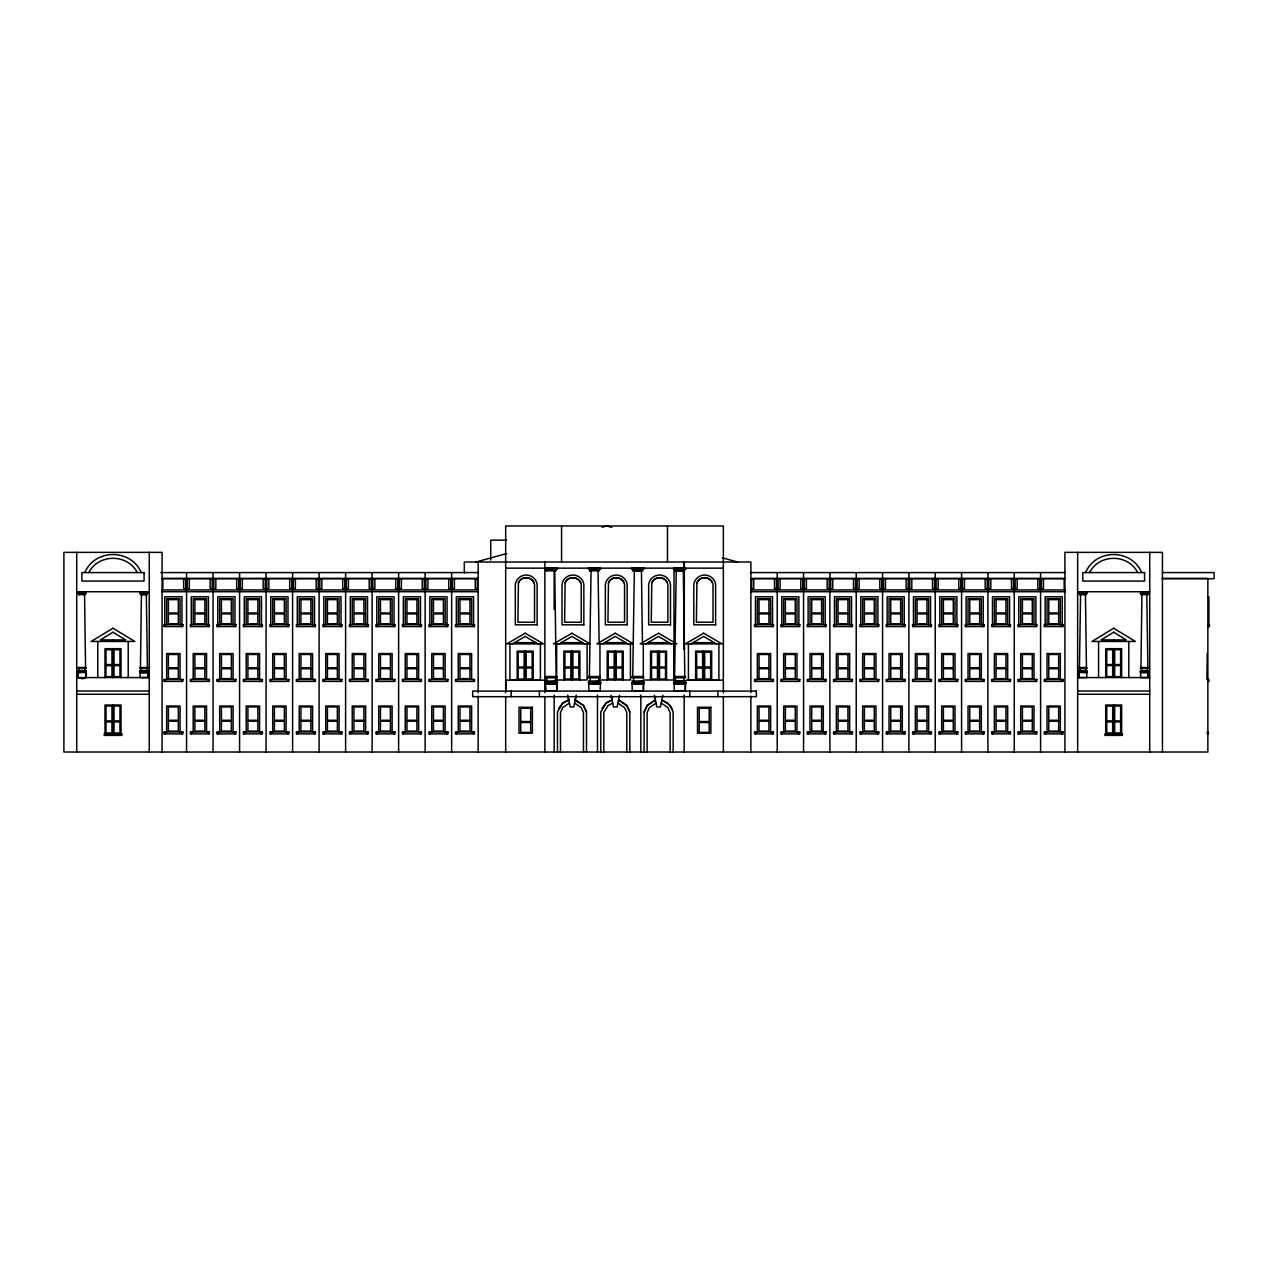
<?xml version="1.0" encoding="UTF-8"?>
<svg xmlns="http://www.w3.org/2000/svg" width="1278" height="1278" viewBox="0 0 1278 1278"><rect width="100%" height="100%" fill="white"/><g stroke="black" fill="none" stroke-linecap="round" stroke-linejoin="round"><path stroke-width="1.5" d="M85.77 677.58C90.243 665.934 65.066 676.286 85.786 671.365C86.664 673.027 87.91 681.733 78.293 677.564L78.054 672.148M77.798 671.829L78.293 670.822M79.092 593.391L79.092 594.621L79.092 593.807M79.14 670.822L79.14 668.378M85.051 670.822L85.051 668.394M545.45 682.085L556.777 681.318L557.512 682.787L544.971 682.771L556.92 682.085M557.144 683.235L556.761 691.11L545.674 691.094L545.339 683.235M545.69 681.302L544.923 683.219M546.92 681.302L546.92 677.787M555.483 681.318L555.483 677.787M588.663 683.235L588.998 691.094L600.101 691.11L600.468 683.235M589.014 682.085L600.101 681.318L600.852 682.787L588.295 682.771L600.245 682.085M589.462 567.895L589.462 569.045L599.478 569.045L599.478 567.895L589.669 567.895L589.701 570.819L589.701 569.653M590.244 681.302L590.26 677.787M598.807 681.318L598.823 677.787M631.987 683.235L632.338 691.094L643.425 691.11L643.793 683.235M632.338 682.085L643.425 681.318L644.176 682.787L631.62 682.771L643.569 682.085M633.584 681.302L633.584 677.787M674.161 683.65L674.225 691.094L685.312 691.11L685.088 681.318L685.312 682.101M685.935 682.787L673.634 682.771L674.225 681.302L685.312 681.318M675.471 681.302L675.471 677.787M684.034 681.318L684.034 677.787M685.679 683.235L685.312 691.11M1086.715 670.822L1086.795 677.58L1079.047 677.564L1078.616 671.829L1079.207 670.822L1086.891 671.365L1086.795 672.771L1079.047 672.436M1079.191 677.564L1079.207 672.755M1079.878 592.816L1079.495 594.558L1079.99 593.807M1079.958 593.327L1079.766 593.935M1080.054 670.822L1080.054 668.378M1085.917 670.822L1085.917 668.394M140.436 667.515L141.427 594.51L146.315 594.494L147.433 667.499M1141.925 594.51L1140.95 667.515M591.059 570.643L589.398 676.509M674.608 676.509L676.238 570.643L683.315 570.659L684.816 676.509M1079.463 667.499L1080.581 594.494L1081.444 594.494M1140.375 593.487L1141.126 592.417L1140.232 593.487M139.685 592.832L140.612 593.583M140.484 592.417L140.772 592.832M146.858 592.992L140.484 592.609L147.018 592.816M147.178 593.583L148.04 592.657M1079.095 592.401L1079.718 593.583M1086.076 592.832L1086.076 593.184M77.75 592.816C80.626 591.458 77.175 595.308 78.182 592.401M78.805 594.621L78.964 592.816M85.275 593.343L85.993 592.353M85.514 592.609L78.597 592.593L85.275 592.657M85.53 592.353L86.137 593.487M546.441 569.317L545.131 569.157L545.179 567.975M557.304 568.726L556.873 569.333M588.391 568.47L589.765 567.608L589.557 569.317M599.478 569.333L599.941 567.496L600.197 569.333M631.54 568.215C634.846 565.691 632.466 571.889 631.747 568.215M643.856 567.975L643.297 569.429M673.73 568.95C673.234 565.419 677.612 570.084 673.666 569.157M684.497 567.895L684.688 569.045L685.391 567.528M685.839 568.726L684.72 567.528M685.407 567.624L685.407 569.333M140.133 670.822L140.053 677.58L147.705 677.564L147.689 670.822L139.781 670.63L148.12 670.63M85.786 672.771L86.457 671.829M1140.647 670.822L1140.567 677.58L1148.331 677.564L1148.315 670.822M147.865 677.564C154.782 665.119 125.707 674.289 148.376 671.829M1148.171 677.564L1148.155 670.822M545.099 682.771L557.512 682.787M575.899 696.59L573.758 706.99L570.18 706.99L568.055 696.59M576.218 695.232L575.228 700.088L583.455 705.584L586.49 712.118M588.423 682.771L600.852 682.787M619.558 695.232L617.098 706.99L613.504 706.99L611.379 696.59M631.747 682.771L644.176 682.787M662.883 695.232L660.422 706.99L656.828 706.99L654.703 696.59M518.421 582.864L517.909 622.226L534.524 622.226L534.524 584.749C533.661 576.586 521.152 575.132 518.421 582.864A8.419 8.419 0 0 1 534.012 582.864M565.132 582.864L564.604 622.226L581.234 622.226L581.234 584.749C580.356 576.586 567.863 575.132 565.132 582.864A8.419 8.419 0 0 1 580.723 582.864M608.456 582.864L607.929 622.226L624.559 622.226L624.559 584.749C623.68 576.586 611.188 575.132 608.456 582.864A8.419 8.419 0 0 1 624.047 582.864M651.78 582.864L651.269 622.226L667.883 622.226L667.883 584.749C667.02 576.586 654.512 575.132 651.78 582.864A8.419 8.419 0 0 1 667.372 582.864M696.909 582.864L696.398 622.226L713.012 622.226L713.012 584.749C712.15 576.586 699.641 575.132 696.909 582.864A8.419 8.419 0 0 1 712.501 582.864M644.112 712.118L647.147 705.584L655.374 700.088L654.368 695.232M1147.34 592.816L1148.714 592.816M1147.404 593.327L1148.714 593.168M140.915 593.184L139.845 593.583L139.989 592.417M1078.664 592.816L1080.022 592.816M1085.933 592.832L1087.003 592.417L1086.108 592.529M78.741 592.593L77.91 593.471M544.891 568.215L546.441 567.608L546.233 569.317M588.311 567.975L589.765 569.317M600.82 568.726L599.973 569.429M1141.126 593.391L1141.222 592.657M1147.708 592.593L1147.852 593.391L1140.982 592.609M546.329 569.045L546.329 567.895L556.154 567.895L556.154 569.045L546.233 569.045L546.137 567.895M632.786 567.895L632.786 569.045L642.802 569.045L642.802 567.895L632.993 567.895L632.898 569.317L631.779 569.157M674.88 569.045L674.88 567.895L684.688 567.895M78.805 592.992L85.131 593.343M558.694 708.363L562.831 702.868L568.726 699.849M602.018 708.363L606.155 702.868L612.05 699.849M589.829 569.812L590.164 570.819M1085.565 572.576C1095.709 548.534 1131.573 548.534 1141.701 572.576M1089.575 572.576C1099.128 553.598 1128.155 553.598 1137.692 572.576M84.795 572.576C95.067 548.534 131.011 548.534 141.299 572.576M88.821 572.576C98.486 553.582 127.592 553.582 137.257 572.576M139.606 592.657L140.852 592.657M146.938 592.657L147.801 592.337M633.233 568.95L633.025 570.819L633.025 569.653M685.951 568.966L684.497 569.333M1148.826 671.829L1140.647 671.365M633.249 569.732L633.489 570.819M546.377 569.653L546.377 570.819M674.656 569.732C673.298 572.161 681.653 566.665 684.593 569.653M1087.131 593.487L1086.108 593.487M85.434 593.391L86.281 593.487M643.521 569.333L644.192 568.47M512.382 643.888L525.162 636.46L537.958 643.888M559.093 643.888L571.873 636.46L584.669 643.888M602.417 643.888L615.197 636.46L627.993 643.888M645.741 643.888L658.521 636.46L671.317 643.888M690.871 643.888L703.667 636.46L716.447 643.888M1147.932 593.647L1147.788 594.605L1147.452 593.823M147.226 593.391L147.066 593.871M569.381 703.092L562.831 707.485L560.483 712.533L560.483 752.023M612.705 703.092L608.024 705.504L603.807 712.533L603.807 752.023M655.374 699.849L647.147 705.36L644.112 711.926L644.112 752.023M656.045 703.092L649.48 707.485L647.131 712.533L647.131 752.023M475.975 562.016L506.743 553.534M602.034 527.271L606.778 525.977L611.827 527.367M78.198 592.337L79.044 592.657M546.217 569.413L545.323 569.317M556.857 569.429L555.946 569.333M589.541 569.413L588.215 568.726M600.181 569.429L599.27 569.333M643.505 569.429L642.594 569.333M674.768 569.413L673.522 568.95M685.391 569.429L684.305 569.173M1141.446 593.008L1147.484 593.168M1140.423 667.515L1148.459 667.499M140.931 670.822L140.931 668.394M139.797 671.829L140.053 672.771L147.849 672.755M148.216 672.148L139.685 672.148M148.008 672.436L139.893 672.436M1148.411 671.349L1140.471 671.365M1140.056 671.829L1148.315 672.436M1140.471 672.148L1148.507 672.148M1140.567 672.771L1148.315 672.755M506.631 540.131L490.736 540.131L490.736 560.036M505.673 568.151L548.853 568.151M552.831 568.151L592.625 568.151M596.602 568.151L636.396 568.151M640.374 568.151L678.187 568.151M684.161 568.151L723.364 568.151M598.072 570.659L599.094 641.221M554.732 570.659L556.218 676.509M160.772 572.576L478.148 572.576M750.505 572.576L1065.229 572.576M1162.181 572.576L1214.1 572.576L1214.1 578.71L1162.181 578.71M161.939 578.391L478.244 578.391M752.758 578.391L1065.053 578.391M1162.181 578.391L1207.87 578.391L1207.87 752.023L63.9 752.023L63.9 552.368L162.082 552.368L162.082 752.023M161.939 578.71L478.148 578.71M750.873 578.71L1065.053 578.71M161.939 589.941L478.148 589.941M750.873 589.941L1065.053 589.941M76.728 591.746L149.254 591.746M161.939 591.714L478.148 591.714M750.873 591.714L1065.053 591.714M1077.642 591.746L1149.721 591.746M140.484 592.609L147.385 592.593M140.548 593.823L147.401 593.871M1143.49 593.391L1141.062 593.391L1147.852 593.391L1145.36 593.391M140.548 594.621L147.321 594.621M1141.062 593.823L1147.868 593.871M1141.062 594.621L1147.788 594.621M1207.87 596.794L1208.876 596.794L1208.876 624.654M1207.87 626.571L1209.467 626.571L1209.467 624.654L1208.141 624.654L1208.141 626.571M514.523 642.642L535.817 642.642M561.218 642.642L582.528 642.642M604.558 642.642L625.853 642.642M647.882 642.642L669.177 642.642M693.011 642.642L714.306 642.642M141.027 667.515C135.532 667.515 152.545 667.499 146.842 667.499M1086.428 667.515L1085.437 594.51L1084.559 594.51M85.562 667.515L84.556 594.51M1147.9 667.499L1146.781 594.494M139.765 668.394L148.12 668.378M1140.295 668.394L1148.587 668.378M1140.407 670.63L1148.475 670.63M632.722 676.509L634.351 570.643L641.428 570.659L642.435 641.221M76.728 677.58L149.254 677.58M1077.642 677.58L1149.721 677.58M1206.911 679.497L1207.263 653.553M1207.87 679.497L1208.972 679.497L1208.972 681.414L1207.87 681.414M556.649 679.992L587.097 679.992L587.097 643.888M599.973 679.992L630.421 679.992L630.421 643.888M544.875 680.168L505.816 680.168L505.816 691.094M686.254 680.168L723.364 680.168M76.728 691.031L149.254 691.031M1077.642 691.031L1149.721 691.031M76.728 694.258L149.254 694.258M1077.642 694.258L1149.721 694.258M1207.247 731.959L1208.349 731.959L1208.349 733.876L1207.247 733.876M589.957 568.47L599.174 568.47M633.281 568.47L642.499 568.47M675.167 568.47L684.385 568.47M546.633 568.47L555.85 568.47M674.768 569.045L684.688 569.045M546.233 569.653L556.042 569.653M589.557 569.653L599.382 569.653M632.882 569.653L642.706 569.653M546.233 570.819L556.042 570.819M589.557 570.819L599.366 570.819M632.882 570.819L642.706 570.819M674.768 570.819L684.593 570.819M1079.67 593.391L1086.3 593.391L1078.856 593.327M1079.718 592.992L1086.14 593.008M1079.575 593.807L1086.3 593.823M77.718 592.992L85.434 593.823M1079.575 594.621L1086.3 594.621M78.805 593.807L78.773 594.621L85.434 594.621M1078.904 667.499L1086.939 667.515M78.038 667.499L86.089 667.515M1078.776 668.378L1087.067 668.394M86.217 668.394L78.357 668.41M1084.079 670.63L1078.776 670.63L1086.907 670.63M77.862 670.63L86.089 670.63M1078.68 672.148L1086.891 672.148M78.198 671.349L86.041 671.365M77.942 672.148L86.025 672.148M78.134 672.436L85.834 672.436M545.259 676.509L556.984 676.509M588.583 676.509L600.309 676.509M631.907 676.509L643.633 676.509M673.794 676.509L685.519 676.509M545.067 677.787L557 677.787M588.391 677.787L600.5 677.787M631.715 677.787L643.824 677.787M673.602 677.787L685.711 677.787M545.067 681.03L557 681.046M588.631 681.03L600.325 681.046M631.955 681.03L643.649 681.046M673.841 681.03L685.711 681.046M674.097 682.085L686.062 682.787L673.506 682.771M588.791 683.65L600.053 683.666M632.115 683.65L643.377 683.666M685.551 683.666L673.873 683.235M556.729 683.666L545.083 683.219M685.088 684.129L674.225 684.129M545.69 684.129L556.777 684.129M589.014 684.129L600.101 684.129M632.338 684.129L643.425 684.129M556.649 691.11L556.649 643.888M643.313 691.11L643.297 679.992L673.762 679.992L673.762 643.888M545.674 691.094L545.386 683.65M722.198 557.783L737.582 562.016M661.876 700.088L667.771 703.108L671.909 708.571M618.552 700.088L626.779 705.584L629.814 712.118M661.876 699.849L670.119 705.36L673.139 711.926L673.139 752.023M661.221 703.092L667.771 707.485L670.119 712.533L670.119 752.023M618.552 699.849L626.779 705.36L629.814 711.926L629.814 752.023M617.881 703.092L624.447 707.485L626.795 712.533L626.795 752.023M575.228 699.849L583.455 705.36L586.49 711.926L586.49 752.023M574.557 703.092L581.123 707.485L583.455 712.533L583.455 752.023M147.321 593.583L147.13 593.935M642.802 569.333L642.61 567.783L644.16 568.215M556.154 569.333L555.962 567.783L557.416 567.991M1147.532 593.871L1147.372 593.391M611.044 695.232L612.05 700.088L606.155 703.108L600.788 711.926L600.788 752.023M567.72 695.232L568.726 700.088L562.831 703.108L557.464 711.926L557.464 752.023M1147.309 668.378L1147.309 670.822M1141.446 668.394L1141.446 670.822M146.842 668.378L146.842 670.822M1208.141 679.497L1208.141 681.414M1207.518 731.959L1207.518 733.876M1162.453 752.023L1162.453 552.368L1064.909 552.368L1064.909 752.023M1149.721 552.368L1149.721 752.023M1149.21 671.509L1149.21 677.5M1128.809 641.46L1128.809 677.58M1121.637 677.58L1121.637 648.681L1105.726 648.681L1105.726 677.58M1121.637 733.907L1121.637 705.009L1105.726 705.009L1105.726 733.907M1113.681 639.927L1113.681 641.46M1113.681 648.681L1113.681 677.58M1113.681 705.009L1113.681 733.907M1098.553 641.46L1098.553 677.58M1077.642 552.368L1077.642 752.023M1064.175 578.71L1064.175 588.599M1062.258 626.571L1062.258 596.794L1045.148 596.794L1045.148 626.571M1062.258 679.497L1062.258 681.414M1062.258 731.959L1062.258 733.876M1060.341 624.654L1060.341 598.711L1047.049 598.711L1047.049 624.654M1060.341 679.497L1060.341 653.553L1047.049 653.553L1047.049 679.497M1060.341 731.959L1060.341 706.015L1047.049 706.015L1047.049 731.959M1045.148 679.497L1045.148 681.414M1045.148 731.959L1045.148 733.876M1043.487 578.71L1043.487 588.599L1041.474 588.599L1041.474 578.71M1040.596 572.576L1040.596 752.023M1039.845 578.71L1039.845 588.599L1037.832 588.599L1037.832 578.71M1035.915 626.571L1035.915 596.794L1018.806 596.794L1018.806 626.571M1035.915 679.497L1035.915 681.414M1035.915 731.959L1035.915 733.876M1034.014 624.654L1034.014 598.711L1020.707 598.711L1020.707 624.654M1034.014 679.497L1034.014 653.553L1020.707 653.553L1020.707 679.497M1034.014 731.959L1034.014 706.015L1020.707 706.015L1020.707 731.959M1018.806 679.497L1018.806 681.414M1018.806 731.959L1018.806 733.876M1017.144 578.71L1017.144 588.599L1015.131 588.599L1015.131 578.71M1014.253 572.576L1014.253 752.023M1013.502 578.71L1013.502 588.599L1011.505 588.599L1011.505 578.71M1009.572 626.571L1009.572 596.794L992.479 596.794L992.479 626.571M1009.572 679.497L1009.572 681.414M1009.572 731.959L1009.572 733.876M1007.671 624.654L1007.671 598.711L994.38 598.711L994.38 624.654M1007.671 679.497L1007.671 653.553L994.38 653.553L994.38 679.497M1007.671 731.959L1007.671 706.015L994.38 706.015L994.38 731.959M992.479 679.497L992.479 681.414M992.479 731.959L992.479 733.876M990.801 578.71L990.801 588.599L988.805 588.599L988.805 578.71M987.91 572.576L987.91 752.023M987.175 578.71L987.175 588.599L985.162 588.599L985.162 578.71M983.229 626.571L983.229 596.794L966.136 596.794L966.136 626.571M983.229 679.497L983.229 681.414M983.229 731.959L983.229 733.876M981.328 624.654L981.328 598.711L968.037 598.711L968.037 624.654M981.328 679.497L981.328 653.553L968.037 653.553L968.037 679.497M981.328 731.959L981.328 706.015L968.037 706.015L968.037 731.959M966.136 679.497L966.136 681.414M966.136 731.959L966.136 733.876M964.459 578.71L964.459 588.599L962.462 588.599L962.462 578.71M961.583 572.576L961.583 752.023M960.832 578.71L960.832 588.599L958.82 588.599L958.82 578.71M956.902 626.571L956.902 596.794L939.793 596.794L939.793 626.571M956.902 679.497L956.902 681.414M956.902 731.959L956.902 733.876M955.001 624.654L955.001 598.711L941.694 598.711L941.694 624.654M955.001 679.497L955.001 653.553L941.694 653.553L941.694 679.497M955.001 731.959L955.001 706.015L941.694 706.015L941.694 731.959M939.793 679.497L939.793 681.414M939.793 731.959L939.793 733.876M938.132 578.71L938.132 588.599L936.119 588.599L936.119 578.71M935.24 572.576L935.24 752.023M934.49 578.71L934.49 588.599L932.493 588.599L932.493 578.71M930.56 626.571L930.56 596.794L913.466 596.794L913.466 626.571M930.56 679.497L930.56 681.414M930.56 731.959L930.56 733.876M928.659 624.654L928.659 598.711L915.367 598.711L915.367 624.654M928.659 679.497L928.659 653.553L915.367 653.553L915.367 679.497M928.659 731.959L928.659 706.015L915.367 706.015L915.367 731.959M913.466 679.497L913.466 681.414M913.466 731.959L913.466 733.876M911.789 578.71L911.789 588.599L909.792 588.599L909.792 578.71M908.898 572.576L908.898 752.023M908.163 578.71L908.163 588.599L906.15 588.599L906.15 578.71M904.217 626.571L904.217 596.794L887.124 596.794L887.124 626.571M904.217 679.497L904.217 681.414M904.217 731.959L904.217 733.876M902.316 624.654L902.316 598.711L889.025 598.711L889.025 624.654M902.316 679.497L902.316 653.553L889.025 653.553L889.025 679.497M902.316 731.959L902.316 706.015L889.025 706.015L889.025 731.959M887.124 679.497L887.124 681.414M887.124 731.959L887.124 733.876M885.446 578.71L885.446 588.599L883.449 588.599L883.449 578.71M882.571 572.576L882.571 752.023M881.82 578.71L881.82 588.599L879.807 588.599L879.807 578.71M877.89 626.571L877.89 596.794L860.781 596.794L860.781 626.571M877.89 679.497L877.89 681.414M877.89 731.959L877.89 733.876M875.989 624.654L875.989 598.711L862.682 598.711L862.682 624.654M875.989 679.497L875.989 653.553L862.682 653.553L862.682 679.497M875.989 731.959L875.989 706.015L862.682 706.015L862.682 731.959M860.781 679.497L860.781 681.414M860.781 731.959L860.781 733.876M859.12 578.71L859.12 588.599L857.107 588.599L857.107 578.71M856.228 572.576L856.228 752.023M855.477 578.71L855.477 588.599L853.48 588.599L853.48 578.71M851.547 626.571L851.547 596.794L834.454 596.794L834.454 626.571M851.547 679.497L851.547 681.414M851.547 731.959L851.547 733.876M849.646 624.654L849.646 598.711L836.355 598.711L836.355 624.654M849.646 679.497L849.646 653.553L836.355 653.553L836.355 679.497M849.646 731.959L849.646 706.015L836.355 706.015L836.355 731.959M834.454 679.497L834.454 681.414M834.454 731.959L834.454 733.876M832.777 578.71L832.777 588.599L830.764 588.599L830.764 578.71M829.885 572.576L829.885 752.023M829.15 578.71L829.15 588.599L827.138 588.599L827.138 578.71M825.205 626.571L825.205 596.794L808.111 596.794L808.111 626.571M825.205 679.497L825.205 681.414M825.205 731.959L825.205 733.876M823.304 624.654L823.304 598.711L810.012 598.711L810.012 624.654M823.304 679.497L823.304 653.553L810.012 653.553L810.012 679.497M823.304 731.959L823.304 706.015L810.012 706.015L810.012 731.959M808.111 679.497L808.111 681.414M808.111 731.959L808.111 733.876M806.434 578.71L806.434 588.599L804.437 588.599L804.437 578.71M803.558 572.576L803.558 752.023M802.808 578.71L802.808 588.599L800.795 588.599L800.795 578.71M798.878 626.571L798.878 596.794L781.769 596.794L781.769 626.571M798.878 679.497L798.878 681.414M798.878 731.959L798.878 733.876M796.977 624.654L796.977 598.711L783.67 598.711L783.67 624.654M796.977 679.497L796.977 653.553L783.67 653.553L783.67 679.497M796.977 731.959L796.977 706.015L783.67 706.015L783.67 731.959M781.769 679.497L781.769 681.414M781.769 731.959L781.769 733.876M780.107 578.71L780.107 588.599L778.094 588.599L778.094 578.71M777.216 572.576L777.216 752.023M776.465 578.71L776.465 588.599L774.468 588.599L774.468 578.71M772.535 626.571L772.535 596.794L755.442 596.794L755.442 626.571M772.535 679.497L772.535 681.414M772.535 731.959L772.535 733.876M770.634 624.654L770.634 598.711L757.343 598.711L757.343 624.654M770.634 679.497L770.634 653.553L757.343 653.553L757.343 679.497M770.634 731.959L770.634 706.015L757.343 706.015L757.343 731.959M755.442 679.497L755.442 681.414M755.442 731.959L755.442 733.876M753.764 578.71L753.764 588.599L751.752 588.599L751.752 578.742M750.873 692.644L750.873 562.016L464.313 562.016L464.313 572.927M750.873 696.143L750.873 752.023M723.364 692.644L723.364 525.977L505.673 525.977L505.673 692.644M723.364 696.606L723.364 752.023M718.891 643.888L718.891 679.992L688.427 679.992L688.427 643.888M717.885 691.094L717.885 696.686M711.67 679.992L711.67 651.109L695.647 651.109L695.647 679.992M703.667 651.109L703.667 679.992M689.785 691.094L689.785 696.686M684.305 562.016L684.305 649.4M684.161 562.016L684.161 649.112M684.161 695.04L684.161 752.023M674.001 567.975L674.001 677.196M667.467 525.977L667.467 562.016M666.541 679.992L666.541 651.109L650.518 651.109L650.518 679.992M658.521 651.109L658.521 679.992M643.297 643.888L643.297 678.091M640.837 695.04L640.837 752.023M623.217 679.992L623.217 651.109L607.194 651.109L607.194 679.992M615.197 651.109L615.197 679.992M599.973 643.888L599.973 678.091M597.497 695.04L597.497 752.023M579.892 679.992L579.892 651.109L563.87 651.109L563.87 679.992M571.873 651.109L571.873 679.992M561.569 525.977L561.569 562.016M554.173 569.94L554.173 609.526M554.173 695.04L554.173 752.023M544.875 562.016L544.875 692.644M544.875 696.606L544.875 752.023M540.402 643.888L540.402 679.992L509.938 679.992L509.938 643.888M539.396 691.094L539.396 696.686M533.182 679.992L533.182 651.109L517.159 651.109L517.159 679.992M525.162 651.109L525.162 679.992M511.136 691.094L511.136 696.686M505.673 696.606L505.673 752.023M478.148 562.016L478.148 692.644M478.148 696.143L478.148 752.023M477.253 578.71L477.253 588.599L475.24 588.599L475.24 578.71M473.563 626.571L473.563 596.794L456.342 596.794L456.342 626.571M473.563 679.497L473.563 681.414M473.563 731.959L473.563 733.876M471.646 624.654L471.646 598.711L458.259 598.711L458.259 624.654M471.646 679.497L471.646 653.553L458.259 653.553L458.259 679.497M471.646 731.959L471.646 706.015L458.259 706.015L458.259 731.959M456.342 679.497L456.342 681.414M456.342 731.959L456.342 733.876M454.409 578.71L454.409 588.599L452.396 588.599L452.396 578.71M451.645 572.576L451.645 752.023M450.751 578.71L450.751 588.599L448.738 588.599L448.738 578.71M447.06 626.571L447.06 596.794L429.839 596.794L429.839 626.571M447.06 679.497L447.06 681.414M447.06 731.959L447.06 733.876M445.143 624.654L445.143 598.711L431.756 598.711L431.756 624.654M445.143 679.497L445.143 653.553L431.756 653.553L431.756 679.497M445.143 731.959L445.143 706.015L431.756 706.015L431.756 731.959M429.839 679.497L429.839 681.414M429.839 731.959L429.839 733.876M427.906 578.71L427.906 588.599L425.878 588.599L425.878 578.71M425.127 572.576L425.127 752.023M424.248 578.71L424.248 588.599L422.219 588.599L422.219 578.71M420.542 626.571L420.542 596.794L403.337 596.794L403.337 626.571M420.542 679.497L420.542 681.414M420.542 731.959L420.542 733.876M418.625 624.654L418.625 598.711L405.254 598.711L405.254 624.654M418.625 679.497L418.625 653.553L405.254 653.553L405.254 679.497M418.625 731.959L418.625 706.015L405.254 706.015L405.254 731.959M403.337 679.497L403.337 681.414M403.337 731.959L403.337 733.876M401.388 578.71L401.388 588.599L399.375 588.599L399.375 578.71M398.624 572.576L398.624 752.023M397.73 578.71L397.73 588.599L395.717 588.599L395.717 578.71M394.039 626.571L394.039 596.794L376.818 596.794L376.818 626.571M394.039 679.497L394.039 681.414M394.039 731.959L394.039 733.876M392.122 624.654L392.122 598.711L378.735 598.711L378.735 624.654M392.122 679.497L392.122 653.553L378.735 653.553L378.735 679.497M392.122 731.959L392.122 706.015L378.735 706.015L378.735 731.959M376.818 679.497L376.818 681.414M376.818 731.959L376.818 733.876M374.885 578.71L374.885 588.599L372.872 588.599L372.872 578.71M372.122 572.576L372.122 752.023M371.227 578.71L371.227 588.599L369.214 588.599L369.214 578.71M367.521 626.571L367.521 596.794L350.316 596.794L350.316 626.571M367.521 679.497L367.521 681.414M367.521 731.959L367.521 733.876M365.62 624.654L365.62 598.711L352.233 598.711L352.233 624.654M365.62 679.497L365.62 653.553L352.233 653.553L352.233 679.497M365.62 731.959L365.62 706.015L352.233 706.015L352.233 731.959M350.316 679.497L350.316 681.414M350.316 731.959L350.316 733.876M348.383 578.71L348.383 588.599L346.354 588.599L346.354 578.71M345.603 572.576L345.603 752.023M344.725 578.71L344.725 588.599L342.696 588.599L342.696 578.71M341.018 626.571L341.018 596.794L323.813 596.794L323.813 626.571M341.018 679.497L341.018 681.414M341.018 731.959L341.018 733.876M339.101 624.654L339.101 598.711L325.73 598.711L325.73 624.654M339.101 679.497L339.101 653.553L325.73 653.553L325.73 679.497M339.101 731.959L339.101 706.015L325.73 706.015L325.73 731.959M323.813 679.497L323.813 681.414M323.813 731.959L323.813 733.876M321.864 578.71L321.864 588.599L319.851 588.599L319.851 578.71M319.101 572.576L319.101 752.023M318.206 578.71L318.206 588.599L316.193 588.599L316.193 578.71M314.516 626.571L314.516 596.794L297.295 596.794L297.295 626.571M314.516 679.497L314.516 681.414M314.516 731.959L314.516 733.876M312.599 624.654L312.599 598.711L299.212 598.711L299.212 624.654M312.599 679.497L312.599 653.553L299.212 653.553L299.212 679.497M312.599 731.959L312.599 706.015L299.212 706.015L299.212 731.959M297.295 679.497L297.295 681.414M297.295 731.959L297.295 733.876M295.362 578.71L295.362 588.599L293.349 588.599L293.349 578.71M292.598 572.576L292.598 752.023M291.703 578.71L291.703 588.599L289.691 588.599L289.691 578.71M287.997 626.571L287.997 596.794L270.792 596.794L270.792 626.571M287.997 679.497L287.997 681.414M287.997 731.959L287.997 733.876M286.096 624.654L286.096 598.711L272.709 598.711L272.709 624.654M286.096 679.497L286.096 653.553L272.709 653.553L272.709 679.497M286.096 731.959L286.096 706.015L272.709 706.015L272.709 731.959M270.792 679.497L270.792 681.414M270.792 731.959L270.792 733.876M268.859 578.71L268.859 588.599L266.83 588.599L266.83 578.71M266.08 572.576L266.08 752.023M265.201 578.71L265.201 588.599L263.172 588.599L263.172 578.71M261.495 626.571L261.495 596.794L244.29 596.794L244.29 626.571M261.495 679.497L261.495 681.414M261.495 731.959L261.495 733.876M259.578 624.654L259.578 598.711L246.191 598.711L246.191 624.654M259.578 679.497L259.578 653.553L246.191 653.553L246.191 679.497M259.578 731.959L259.578 706.015L246.191 706.015L246.191 731.959M244.29 679.497L244.29 681.414M244.29 731.959L244.29 733.876M242.341 578.71L242.341 588.599L240.328 588.599L240.328 578.71M239.577 572.576L239.577 752.023M238.682 578.71L238.682 588.599L236.67 588.599L236.67 578.71M234.992 626.571L234.992 596.794L217.771 596.794L217.771 626.571M234.992 679.497L234.992 681.414M234.992 731.959L234.992 733.876M233.075 624.654L233.075 598.711L219.688 598.711L219.688 624.654M233.075 679.497L233.075 653.553L219.688 653.553L219.688 679.497M233.075 731.959L233.075 706.015L219.688 706.015L219.688 731.959M217.771 679.497L217.771 681.414M217.771 731.959L217.771 733.876M215.838 578.71L215.838 588.599L213.809 588.599L213.809 578.71M213.059 572.576L213.059 752.023M212.18 578.71L212.18 588.599L210.167 588.599L210.167 578.71M208.474 626.571L208.474 596.794L191.269 596.794L191.269 626.571M208.474 679.497L208.474 681.414M208.474 731.959L208.474 733.876M206.557 624.654L206.557 598.711L193.186 598.711L193.186 624.654M206.557 679.497L206.557 653.553L193.186 653.553L193.186 679.497M206.557 731.959L206.557 706.015L193.186 706.015L193.186 731.959M191.269 679.497L191.269 681.414M191.269 731.959L191.269 733.876M189.32 578.71L189.32 588.599L187.307 588.599L187.307 578.71M186.556 572.576L186.556 752.023M185.677 578.71L185.677 588.599L183.649 588.599L183.649 578.71M181.971 626.571L181.971 596.794L164.766 596.794L164.766 626.571M181.971 679.497L181.971 681.414M181.971 731.959L181.971 733.876M180.054 624.654L180.054 598.711L166.667 598.711L166.667 624.654M180.054 679.497L180.054 653.553L166.667 653.553L166.667 679.497M180.054 731.959L180.054 706.015L166.667 706.015L166.667 731.959M164.766 679.497L164.766 681.414M164.766 731.959L164.766 733.876M162.817 578.71L162.817 588.599M149.254 552.368L149.254 752.023M128.215 641.46L128.215 677.58M121.011 677.58L121.011 648.681L104.988 648.681L104.988 677.58M121.011 733.907L121.011 705.009L104.988 705.009L104.988 733.907M112.991 639.927L112.991 641.46M112.991 648.681L112.991 677.58M112.991 705.009L112.991 733.907M97.767 641.46L97.767 677.58M76.728 552.368L76.728 752.023M675.375 569.653L675.375 570.819L675.375 569.653M1113.681 628.217L1091.971 641.46L1135.391 641.46L1113.681 628.217M1113.681 632.243L1101.077 639.927L1126.285 639.927L1113.681 632.243M112.991 628.217L91.137 641.46L134.845 641.46L112.991 628.217M112.991 632.243L100.307 639.927L125.675 639.927L112.991 632.243M525.162 633.217L506.807 643.888L543.517 643.888L525.162 633.217M571.873 633.217L553.518 643.888L590.228 643.888L571.873 633.217M615.197 633.217L596.842 643.888L633.553 643.888L615.197 633.217M658.521 633.217L640.166 643.888L676.877 643.888L658.521 633.217M703.667 633.217L685.312 643.888L722.022 643.888L703.667 633.217M144.079 572.576L81.904 572.576L81.904 581.091L144.079 581.091L144.079 572.576M1144.561 572.576L1082.801 572.576L1082.801 581.091L1144.561 581.091L1144.561 572.576M178.345 599.638L168.392 599.638L168.392 612.961L178.345 612.961L178.345 599.638M204.847 599.638L194.895 599.638L194.895 612.961L204.847 612.961L204.847 599.638M231.35 599.638L221.413 599.638L221.413 612.961L231.35 612.961L231.35 599.638M257.868 599.638L247.916 599.638L247.916 612.961L257.868 612.961L257.868 599.638M284.371 599.638L274.419 599.638L274.419 612.961L284.371 612.961L284.371 599.638M310.873 599.638L300.937 599.638L300.937 612.961L310.873 612.961L310.873 599.638M337.392 599.638L327.44 599.638L327.44 612.961L337.392 612.961L337.392 599.638M363.895 599.638L353.942 599.638L353.942 612.961L363.895 612.961L363.895 599.638M390.413 599.638L380.461 599.638L380.461 612.961L390.413 612.961L390.413 599.638M416.916 599.638L406.963 599.638L406.963 612.961L416.916 612.961L416.916 599.638M443.418 599.638L433.466 599.638L433.466 612.961L443.418 612.961L443.418 599.638M469.937 599.638L459.984 599.638L459.984 612.961L469.937 612.961L469.937 599.638M768.925 599.638L759.036 599.638L759.036 612.961L768.925 612.961L768.925 599.638M795.267 599.638L785.379 599.638L785.379 612.961L795.267 612.961L795.267 599.638M821.61 599.638L811.722 599.638L811.722 612.961L821.61 612.961L821.61 599.638M847.937 599.638L838.048 599.638L838.048 612.961L847.937 612.961L847.937 599.638M874.28 599.638L864.391 599.638L864.391 612.961L874.28 612.961L874.28 599.638M900.623 599.638L890.734 599.638L890.734 612.961L900.623 612.961L900.623 599.638M926.949 599.638L917.061 599.638L917.061 612.961L926.949 612.961L926.949 599.638M953.292 599.638L943.404 599.638L943.404 612.961L953.292 612.961L953.292 599.638M979.635 599.638L969.746 599.638L969.746 612.961L979.635 612.961L979.635 599.638M1005.962 599.638L996.073 599.638L996.073 612.961L1005.962 612.961L1005.962 599.638M1032.304 599.638L1022.416 599.638L1022.416 612.961L1032.304 612.961L1032.304 599.638M1058.647 599.638L1048.759 599.638L1048.759 612.961L1058.647 612.961L1058.647 599.638M178.345 613.887L168.392 613.887L168.392 623.808L178.345 623.808L178.345 613.887M204.847 613.887L194.895 613.887L194.895 623.808L204.847 623.808L204.847 613.887M231.35 613.887L221.413 613.887L221.413 623.808L231.35 623.808L231.35 613.887M257.868 613.887L247.916 613.887L247.916 623.808L257.868 623.808L257.868 613.887M284.371 613.887L274.419 613.887L274.419 623.808L284.371 623.808L284.371 613.887M310.873 613.887L300.937 613.887L300.937 623.808L310.873 623.808L310.873 613.887M337.392 613.887L327.44 613.887L327.44 623.808L337.392 623.808L337.392 613.887M363.895 613.887L353.942 613.887L353.942 623.808L363.895 623.808L363.895 613.887M390.413 613.887L380.461 613.887L380.461 623.808L390.413 623.808L390.413 613.887M416.916 613.887L406.963 613.887L406.963 623.808L416.916 623.808L416.916 613.887M443.418 613.887L433.466 613.887L433.466 623.808L443.418 623.808L443.418 613.887M469.937 613.887L459.984 613.887L459.984 623.808L469.937 623.808L469.937 613.887M768.925 613.887L759.036 613.887L759.036 623.808L768.925 623.808L768.925 613.887M795.267 613.887L785.379 613.887L785.379 623.808L795.267 623.808L795.267 613.887M821.61 613.887L811.722 613.887L811.722 623.808L821.61 623.808L821.61 613.887M847.937 613.887L838.048 613.887L838.048 623.808L847.937 623.808L847.937 613.887M874.28 613.887L864.391 613.887L864.391 623.808L874.28 623.808L874.28 613.887M900.623 613.887L890.734 613.887L890.734 623.808L900.623 623.808L900.623 613.887M926.949 613.887L917.061 613.887L917.061 623.808L926.949 623.808L926.949 613.887M953.292 613.887L943.404 613.887L943.404 623.808L953.292 623.808L953.292 613.887M979.635 613.887L969.746 613.887L969.746 623.808L979.635 623.808L979.635 613.887M1005.962 613.887L996.073 613.887L996.073 623.808L1005.962 623.808L1005.962 613.887M1032.304 613.887L1022.416 613.887L1022.416 623.808L1032.304 623.808L1032.304 613.887M1058.647 613.887L1048.759 613.887L1048.759 623.808L1058.647 623.808L1058.647 613.887M182.866 624.654L163.856 624.654L163.856 626.571L182.866 626.571L182.866 624.654M209.384 624.654L190.358 624.654L190.358 626.571L209.384 626.571L209.384 624.654M235.887 624.654L216.877 624.654L216.877 626.571L235.887 626.571L235.887 624.654M262.389 624.654L243.379 624.654L243.379 626.571L262.389 626.571L262.389 624.654M288.908 624.654L269.882 624.654L269.882 626.571L288.908 626.571L288.908 624.654M315.41 624.654L296.4 624.654L296.4 626.571L315.41 626.571L315.41 624.654M341.929 624.654L322.903 624.654L322.903 626.571L341.929 626.571L341.929 624.654M368.431 624.654L349.421 624.654L349.421 626.571L368.431 626.571L368.431 624.654M394.934 624.654L375.924 624.654L375.924 626.571L394.934 626.571L394.934 624.654M421.452 624.654L402.426 624.654L402.426 626.571L421.452 626.571L421.452 624.654M447.955 624.654L428.945 624.654L428.945 626.571L447.955 626.571L447.955 624.654M474.457 624.654L455.447 624.654L455.447 626.571L474.457 626.571L474.457 624.654M773.43 624.654L754.531 624.654L754.531 626.571L773.43 626.571L773.43 624.654M799.772 624.654L780.874 624.654L780.874 626.571L799.772 626.571L799.772 624.654M826.099 624.654L807.217 624.654L807.217 626.571L826.099 626.571L826.099 624.654M852.442 624.654L833.544 624.654L833.544 626.571L852.442 626.571L852.442 624.654M878.785 624.654L859.886 624.654L859.886 626.571L878.785 626.571L878.785 624.654M905.128 624.654L886.229 624.654L886.229 626.571L905.128 626.571L905.128 624.654M931.454 624.654L912.556 624.654L912.556 626.571L931.454 626.571L931.454 624.654M957.797 624.654L938.899 624.654L938.899 626.571L957.797 626.571L957.797 624.654M984.14 624.654L965.241 624.654L965.241 626.571L984.14 626.571L984.14 624.654M1010.467 624.654L991.584 624.654L991.584 626.571L1010.467 626.571L1010.467 624.654M1036.809 624.654L1017.911 624.654L1017.911 626.571L1036.809 626.571L1036.809 624.654M1063.152 624.654L1044.254 624.654L1044.254 626.571L1063.152 626.571L1063.152 624.654M537.127 624.83L515.306 624.83L515.306 584.397A11.039 11.039 0 0 1 537.127 584.397L537.127 624.83M583.838 624.83L562.016 624.83L562.016 584.397A11.039 11.039 0 0 1 583.838 584.397L583.838 624.83M627.163 624.83L605.341 624.83L605.341 584.397A11.039 11.039 0 0 1 627.163 584.397L627.163 624.83M670.487 624.83L648.665 624.83L648.665 584.397A11.039 11.039 0 0 1 670.487 584.397L670.487 624.83M715.616 624.83L693.794 624.83L693.794 584.397A11.039 11.039 0 0 1 715.616 584.397L715.616 624.83M111.969 649.703L106.01 649.703L106.01 664.56L111.969 664.56L111.969 649.703M119.972 649.703L114.014 649.703L114.014 664.56L119.972 664.56L119.972 649.703M1112.659 649.703L1106.748 649.703L1106.748 664.56L1112.659 664.56L1112.659 649.703M1120.614 649.703L1114.704 649.703L1114.704 664.56L1120.614 664.56L1120.614 649.703M524.14 652.131L518.181 652.131L518.181 666.988L524.14 666.988L524.14 652.131M532.159 652.131L526.201 652.131L526.201 666.988L532.159 666.988L532.159 652.131M570.851 652.131L564.892 652.131L564.892 666.988L570.851 666.988L570.851 652.131M578.854 652.131L572.895 652.131L572.895 666.988L578.854 666.988L578.854 652.131M614.175 652.131L608.216 652.131L608.216 666.988L614.175 666.988L614.175 652.131M622.194 652.131L616.236 652.131L616.236 666.988L622.194 666.988L622.194 652.131M657.499 652.131L651.54 652.131L651.54 666.988L657.499 666.988L657.499 652.131M665.519 652.131L659.56 652.131L659.56 666.988L665.519 666.988L665.519 652.131M702.628 652.131L696.67 652.131L696.67 666.988L702.628 666.988L702.628 652.131M710.648 652.131L704.689 652.131L704.689 666.988L710.648 666.988L710.648 652.131M178.345 654.48L168.392 654.48L168.392 667.803L178.345 667.803L178.345 654.48M204.847 654.48L194.895 654.48L194.895 667.803L204.847 667.803L204.847 654.48M231.35 654.48L221.413 654.48L221.413 667.803L231.35 667.803L231.35 654.48M257.868 654.48L247.916 654.48L247.916 667.803L257.868 667.803L257.868 654.48M284.371 654.48L274.419 654.48L274.419 667.803L284.371 667.803L284.371 654.48M310.873 654.48L300.937 654.48L300.937 667.803L310.873 667.803L310.873 654.48M337.392 654.48L327.44 654.48L327.44 667.803L337.392 667.803L337.392 654.48M363.895 654.48L353.942 654.48L353.942 667.803L363.895 667.803L363.895 654.48M390.413 654.48L380.461 654.48L380.461 667.803L390.413 667.803L390.413 654.48M416.916 654.48L406.963 654.48L406.963 667.803L416.916 667.803L416.916 654.48M443.418 654.48L433.466 654.48L433.466 667.803L443.418 667.803L443.418 654.48M469.937 654.48L459.984 654.48L459.984 667.803L469.937 667.803L469.937 654.48M768.925 654.48L759.036 654.48L759.036 667.803L768.925 667.803L768.925 654.48M795.267 654.48L785.379 654.48L785.379 667.803L795.267 667.803L795.267 654.48M821.61 654.48L811.722 654.48L811.722 667.803L821.61 667.803L821.61 654.48M847.937 654.48L838.048 654.48L838.048 667.803L847.937 667.803L847.937 654.48M874.28 654.48L864.391 654.48L864.391 667.803L874.28 667.803L874.28 654.48M900.623 654.48L890.734 654.48L890.734 667.803L900.623 667.803L900.623 654.48M926.949 654.48L917.061 654.48L917.061 667.803L926.949 667.803L926.949 654.48M953.292 654.48L943.404 654.48L943.404 667.803L953.292 667.803L953.292 654.48M979.635 654.48L969.746 654.48L969.746 667.803L979.635 667.803L979.635 654.48M1005.962 654.48L996.073 654.48L996.073 667.803L1005.962 667.803L1005.962 654.48M1032.304 654.48L1022.416 654.48L1022.416 667.803L1032.304 667.803L1032.304 654.48M1058.647 654.48L1048.759 654.48L1048.759 667.803L1058.647 667.803L1058.647 654.48M111.969 665.582L106.01 665.582L106.01 676.637L111.969 676.637L111.969 665.582M119.972 665.582L114.014 665.582L114.014 676.637L119.972 676.637L119.972 665.582M1112.659 665.582L1106.748 665.582L1106.748 676.637L1112.659 676.637L1112.659 665.582M1120.614 665.582L1114.704 665.582L1114.704 676.637L1120.614 676.637L1120.614 665.582M524.14 668.011L518.181 668.011L518.181 679.049L524.14 679.049L524.14 668.011M532.159 668.011L526.201 668.011L526.201 679.049L532.159 679.049L532.159 668.011M570.851 668.011L564.892 668.011L564.892 679.049L570.851 679.049L570.851 668.011M578.854 668.011L572.895 668.011L572.895 679.049L578.854 679.049L578.854 668.011M614.175 668.011L608.216 668.011L608.216 679.049L614.175 679.049L614.175 668.011M622.194 668.011L616.236 668.011L616.236 679.049L622.194 679.049L622.194 668.011M657.499 668.011L651.54 668.011L651.54 679.049L657.499 679.049L657.499 668.011M665.519 668.011L659.56 668.011L659.56 679.049L665.519 679.049L665.519 668.011M702.628 668.011L696.67 668.011L696.67 679.049L702.628 679.049L702.628 668.011M710.648 668.011L704.689 668.011L704.689 679.049L710.648 679.049L710.648 668.011M178.345 668.729L168.392 668.729L168.392 678.65L178.345 678.65L178.345 668.729M204.847 668.729L194.895 668.729L194.895 678.65L204.847 678.65L204.847 668.729M231.35 668.729L221.413 668.729L221.413 678.65L231.35 678.65L231.35 668.729M257.868 668.729L247.916 668.729L247.916 678.65L257.868 678.65L257.868 668.729M284.371 668.729L274.419 668.729L274.419 678.65L284.371 678.65L284.371 668.729M310.873 668.729L300.937 668.729L300.937 678.65L310.873 678.65L310.873 668.729M337.392 668.729L327.44 668.729L327.44 678.65L337.392 678.65L337.392 668.729M363.895 668.729L353.942 668.729L353.942 678.65L363.895 678.65L363.895 668.729M390.413 668.729L380.461 668.729L380.461 678.65L390.413 678.65L390.413 668.729M416.916 668.729L406.963 668.729L406.963 678.65L416.916 678.65L416.916 668.729M443.418 668.729L433.466 668.729L433.466 678.65L443.418 678.65L443.418 668.729M469.937 668.729L459.984 668.729L459.984 678.65L469.937 678.65L469.937 668.729M768.925 668.729L759.036 668.729L759.036 678.65L768.925 678.65L768.925 668.729M795.267 668.729L785.379 668.729L785.379 678.65L795.267 678.65L795.267 668.729M821.61 668.729L811.722 668.729L811.722 678.65L821.61 678.65L821.61 668.729M847.937 668.729L838.048 668.729L838.048 678.65L847.937 678.65L847.937 668.729M874.28 668.729L864.391 668.729L864.391 678.65L874.28 678.65L874.28 668.729M900.623 668.729L890.734 668.729L890.734 678.65L900.623 678.65L900.623 668.729M926.949 668.729L917.061 668.729L917.061 678.65L926.949 678.65L926.949 668.729M953.292 668.729L943.404 668.729L943.404 678.65L953.292 678.65L953.292 668.729M979.635 668.729L969.746 668.729L969.746 678.65L979.635 678.65L979.635 668.729M1005.962 668.729L996.073 668.729L996.073 678.65L1005.962 678.65L1005.962 668.729M1032.304 668.729L1022.416 668.729L1022.416 678.65L1032.304 678.65L1032.304 668.729M1058.647 668.729L1048.759 668.729L1048.759 678.65L1058.647 678.65L1058.647 668.729M182.866 679.497L163.856 679.497L163.856 681.414L182.866 681.414L182.866 679.497M209.384 679.497L190.358 679.497L190.358 681.414L209.384 681.414L209.384 679.497M235.887 679.497L216.877 679.497L216.877 681.414L235.887 681.414L235.887 679.497M262.389 679.497L243.379 679.497L243.379 681.414L262.389 681.414L262.389 679.497M288.908 679.497L269.882 679.497L269.882 681.414L288.908 681.414L288.908 679.497M315.41 679.497L296.4 679.497L296.4 681.414L315.41 681.414L315.41 679.497M341.929 679.497L322.903 679.497L322.903 681.414L341.929 681.414L341.929 679.497M368.431 679.497L349.421 679.497L349.421 681.414L368.431 681.414L368.431 679.497M394.934 679.497L375.924 679.497L375.924 681.414L394.934 681.414L394.934 679.497M421.452 679.497L402.426 679.497L402.426 681.414L421.452 681.414L421.452 679.497M447.955 679.497L428.945 679.497L428.945 681.414L447.955 681.414L447.955 679.497M474.457 679.497L455.447 679.497L455.447 681.414L474.457 681.414L474.457 679.497M773.43 679.497L754.531 679.497L754.531 681.414L773.43 681.414L773.43 679.497M799.772 679.497L780.874 679.497L780.874 681.414L799.772 681.414L799.772 679.497M826.099 679.497L807.217 679.497L807.217 681.414L826.099 681.414L826.099 679.497M852.442 679.497L833.544 679.497L833.544 681.414L852.442 681.414L852.442 679.497M878.785 679.497L859.886 679.497L859.886 681.414L878.785 681.414L878.785 679.497M905.128 679.497L886.229 679.497L886.229 681.414L905.128 681.414L905.128 679.497M931.454 679.497L912.556 679.497L912.556 681.414L931.454 681.414L931.454 679.497M957.797 679.497L938.899 679.497L938.899 681.414L957.797 681.414L957.797 679.497M984.14 679.497L965.241 679.497L965.241 681.414L984.14 681.414L984.14 679.497M1010.467 679.497L991.584 679.497L991.584 681.414L1010.467 681.414L1010.467 679.497M1036.809 679.497L1017.911 679.497L1017.911 681.414L1036.809 681.414L1036.809 679.497M1063.152 679.497L1044.254 679.497L1044.254 681.414L1063.152 681.414L1063.152 679.497M756.352 691.094L472.668 691.094L472.668 696.686L756.352 696.686L756.352 691.094M111.969 706.031L106.01 706.031L106.01 720.888L111.969 720.888L111.969 706.031M119.972 706.031L114.014 706.031L114.014 720.888L119.972 720.888L119.972 706.031M1112.659 706.031L1106.748 706.031L1106.748 720.888L1112.659 720.888L1112.659 706.031M1120.614 706.031L1114.704 706.031L1114.704 720.888L1120.614 720.888L1120.614 706.031M178.345 706.942L168.392 706.942L168.392 720.265L178.345 720.265L178.345 706.942M204.847 706.942L194.895 706.942L194.895 720.265L204.847 720.265L204.847 706.942M231.35 706.942L221.413 706.942L221.413 720.265L231.35 720.265L231.35 706.942M257.868 706.942L247.916 706.942L247.916 720.265L257.868 720.265L257.868 706.942M284.371 706.942L274.419 706.942L274.419 720.265L284.371 720.265L284.371 706.942M310.873 706.942L300.937 706.942L300.937 720.265L310.873 720.265L310.873 706.942M337.392 706.942L327.44 706.942L327.44 720.265L337.392 720.265L337.392 706.942M363.895 706.942L353.942 706.942L353.942 720.265L363.895 720.265L363.895 706.942M390.413 706.942L380.461 706.942L380.461 720.265L390.413 720.265L390.413 706.942M416.916 706.942L406.963 706.942L406.963 720.265L416.916 720.265L416.916 706.942M443.418 706.942L433.466 706.942L433.466 720.265L443.418 720.265L443.418 706.942M469.937 706.942L459.984 706.942L459.984 720.265L469.937 720.265L469.937 706.942M768.925 706.942L759.036 706.942L759.036 720.265L768.925 720.265L768.925 706.942M795.267 706.942L785.379 706.942L785.379 720.265L795.267 720.265L795.267 706.942M821.61 706.942L811.722 706.942L811.722 720.265L821.61 720.265L821.61 706.942M847.937 706.942L838.048 706.942L838.048 720.265L847.937 720.265L847.937 706.942M874.28 706.942L864.391 706.942L864.391 720.265L874.28 720.265L874.28 706.942M900.623 706.942L890.734 706.942L890.734 720.265L900.623 720.265L900.623 706.942M926.949 706.942L917.061 706.942L917.061 720.265L926.949 720.265L926.949 706.942M953.292 706.942L943.404 706.942L943.404 720.265L953.292 720.265L953.292 706.942M979.635 706.942L969.746 706.942L969.746 720.265L979.635 720.265L979.635 706.942M1005.962 706.942L996.073 706.942L996.073 720.265L1005.962 720.265L1005.962 706.942M1032.304 706.942L1022.416 706.942L1022.416 720.265L1032.304 720.265L1032.304 706.942M1058.647 706.942L1048.759 706.942L1048.759 720.265L1058.647 720.265L1058.647 706.942M532.399 707.293L519.028 707.293L519.028 733.237L532.399 733.237L532.399 707.293M710.887 707.293L697.516 707.293L697.516 733.237L710.887 733.237L710.887 707.293M530.689 708.22L520.737 708.22L520.737 721.543L530.689 721.543L530.689 708.22M709.178 708.22L699.226 708.22L699.226 721.543L709.178 721.543L709.178 708.22M178.345 721.191L168.392 721.191L168.392 731.112L178.345 731.112L178.345 721.191M204.847 721.191L194.895 721.191L194.895 731.112L204.847 731.112L204.847 721.191M231.35 721.191L221.413 721.191L221.413 731.112L231.35 731.112L231.35 721.191M257.868 721.191L247.916 721.191L247.916 731.112L257.868 731.112L257.868 721.191M284.371 721.191L274.419 721.191L274.419 731.112L284.371 731.112L284.371 721.191M310.873 721.191L300.937 721.191L300.937 731.112L310.873 731.112L310.873 721.191M337.392 721.191L327.44 721.191L327.44 731.112L337.392 731.112L337.392 721.191M363.895 721.191L353.942 721.191L353.942 731.112L363.895 731.112L363.895 721.191M390.413 721.191L380.461 721.191L380.461 731.112L390.413 731.112L390.413 721.191M416.916 721.191L406.963 721.191L406.963 731.112L416.916 731.112L416.916 721.191M443.418 721.191L433.466 721.191L433.466 731.112L443.418 731.112L443.418 721.191M469.937 721.191L459.984 721.191L459.984 731.112L469.937 731.112L469.937 721.191M768.925 721.191L759.036 721.191L759.036 731.112L768.925 731.112L768.925 721.191M795.267 721.191L785.379 721.191L785.379 731.112L795.267 731.112L795.267 721.191M821.61 721.191L811.722 721.191L811.722 731.112L821.61 731.112L821.61 721.191M847.937 721.191L838.048 721.191L838.048 731.112L847.937 731.112L847.937 721.191M874.28 721.191L864.391 721.191L864.391 731.112L874.28 731.112L874.28 721.191M900.623 721.191L890.734 721.191L890.734 731.112L900.623 731.112L900.623 721.191M926.949 721.191L917.061 721.191L917.061 731.112L926.949 731.112L926.949 721.191M953.292 721.191L943.404 721.191L943.404 731.112L953.292 731.112L953.292 721.191M979.635 721.191L969.746 721.191L969.746 731.112L979.635 731.112L979.635 721.191M1005.962 721.191L996.073 721.191L996.073 731.112L1005.962 731.112L1005.962 721.191M1032.304 721.191L1022.416 721.191L1022.416 731.112L1032.304 731.112L1032.304 721.191M1058.647 721.191L1048.759 721.191L1048.759 731.112L1058.647 731.112L1058.647 721.191M111.969 721.91L106.01 721.91L106.01 732.965L111.969 732.965L111.969 721.91M119.972 721.91L114.014 721.91L114.014 732.965L119.972 732.965L119.972 721.91M1112.659 721.91L1106.748 721.91L1106.748 732.965L1112.659 732.965L1112.659 721.91M1120.614 721.91L1114.704 721.91L1114.704 732.965L1120.614 732.965L1120.614 721.91M530.689 722.469L520.737 722.469L520.737 732.39L530.689 732.39L530.689 722.469M709.178 722.469L699.226 722.469L699.226 732.39L709.178 732.39L709.178 722.469M182.866 731.959L163.856 731.959L163.856 733.876L182.866 733.876L182.866 731.959M209.384 731.959L190.358 731.959L190.358 733.876L209.384 733.876L209.384 731.959M235.887 731.959L216.877 731.959L216.877 733.876L235.887 733.876L235.887 731.959M262.389 731.959L243.379 731.959L243.379 733.876L262.389 733.876L262.389 731.959M288.908 731.959L269.882 731.959L269.882 733.876L288.908 733.876L288.908 731.959M315.41 731.959L296.4 731.959L296.4 733.876L315.41 733.876L315.41 731.959M341.929 731.959L322.903 731.959L322.903 733.876L341.929 733.876L341.929 731.959M368.431 731.959L349.421 731.959L349.421 733.876L368.431 733.876L368.431 731.959M394.934 731.959L375.924 731.959L375.924 733.876L394.934 733.876L394.934 731.959M421.452 731.959L402.426 731.959L402.426 733.876L421.452 733.876L421.452 731.959M447.955 731.959L428.945 731.959L428.945 733.876L447.955 733.876L447.955 731.959M474.457 731.959L455.447 731.959L455.447 733.876L474.457 733.876L474.457 731.959M773.43 731.959L754.531 731.959L754.531 733.876L773.43 733.876L773.43 731.959M799.772 731.959L780.874 731.959L780.874 733.876L799.772 733.876L799.772 731.959M826.099 731.959L807.217 731.959L807.217 733.876L826.099 733.876L826.099 731.959M852.442 731.959L833.544 731.959L833.544 733.876L852.442 733.876L852.442 731.959M878.785 731.959L859.886 731.959L859.886 733.876L878.785 733.876L878.785 731.959M905.128 731.959L886.229 731.959L886.229 733.876L905.128 733.876L905.128 731.959M931.454 731.959L912.556 731.959L912.556 733.876L931.454 733.876L931.454 731.959M957.797 731.959L938.899 731.959L938.899 733.876L957.797 733.876L957.797 731.959M984.14 731.959L965.241 731.959L965.241 733.876L984.14 733.876L984.14 731.959M1010.467 731.959L991.584 731.959L991.584 733.876L1010.467 733.876L1010.467 731.959M1036.809 731.959L1017.911 731.959L1017.911 733.876L1036.809 733.876L1036.809 731.959M1063.152 731.959L1044.254 731.959L1044.254 733.876L1063.152 733.876L1063.152 731.959M121.809 733.907L104.189 733.907L104.189 735.377L121.809 735.377L121.809 733.907M1122.435 733.907L1104.927 733.907L1104.927 735.377L1122.435 735.377L1122.435 733.907"/></g></svg>
